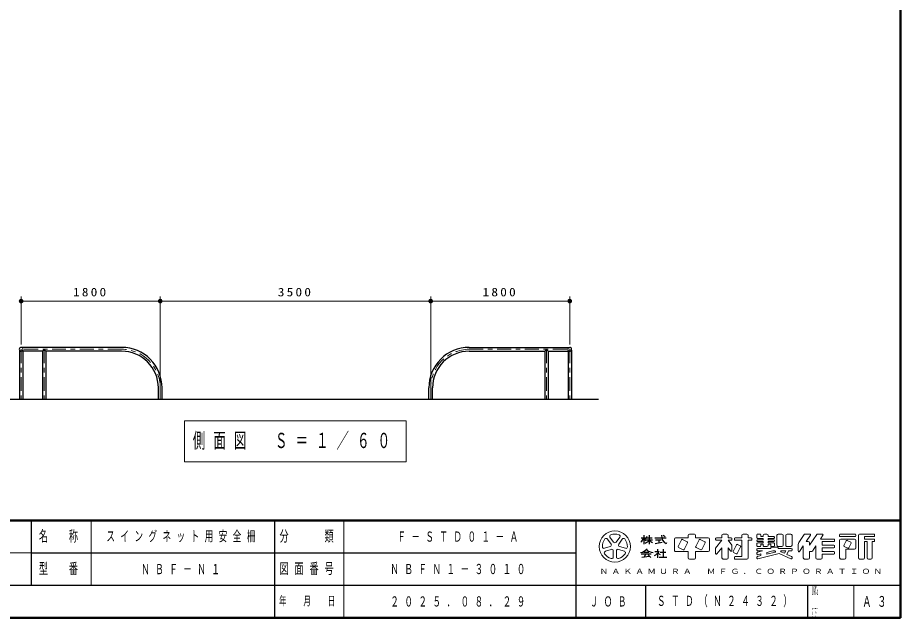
# Model space of a CAD drawing. Units: millimetres on the paper, scale 1:60. Extents: x -385 to 0, y 0 to 267.
# Drawn here: x -190.4 to 0, y -0.1 to 129.6 of the extents above; entities that cross this region are included whole.
import ezdxf
from ezdxf.enums import TextEntityAlignment as Align

# ---------------------------------------------------------------- set-up
doc = ezdxf.new("R2010")
doc.units = ezdxf.units.MM
doc.linetypes.add('USER1', pattern=[4.5, 2.5, -2])
doc.linetypes.add('USER2', pattern=[6, 3, -1, 1, -1])
doc.layers.add('LY_1', color=7, linetype='Continuous', lineweight=13)
doc.layers.add('LY_2', color=7, linetype='Continuous', lineweight=13)
doc.styles.add('ＭＳ ゴシック', font='')
doc.styles.get('ＭＳ ゴシック').set_extended_font_data('MS Gothic')

# ---------------------------------------------------------------- blocks, each defined once
blk = doc.blocks.new('filled_dot')
at = {"color": 0, "linetype": 'Continuous', "lineweight": -2, "const_width": 1.25}
blk.add_lwpolyline([(-0.625, 0, 1), (0.625, 0, 1)], format="xyb", close=True, dxfattribs=at)

msp = doc.modelspace()

# ---------------------------------------------------------------- linework, layer by layer
at = {"layer": 'LY_1'}
for p, q in [((-189.634, 58.962), (-189.634, 69.367)), ((-159.634, 50.629), (-159.634, 69.367)), ((-101.301, 50.629), (-101.301, 69.367)), ((-71.301, 58.962), (-71.301, 69.367)), ((-189.634, 68.367), (-159.634, 68.367)), ((-159.634, 68.367), (-101.301, 68.367)), ((-101.301, 68.367), (-71.301, 68.367)), ((-154.367, 42.49), (-154.367, 33.69)), ((-106.567, 42.49), (-154.367, 42.49)), ((-106.567, 33.69), (-106.567, 42.49)), ((-154.367, 33.69), (-106.567, 33.69))]:
    msp.add_line(p, q, dxfattribs=at)
at = {"layer": 'LY_1', "color": 4, "lineweight": 25}
for p, q in [((-189.99, 57.769), (-189.99, 47.129)), ((-167.967, 58.367), (-189.634, 58.367)), ((-184.99, 57.557), (-189.634, 57.557)), ((-189.278, 57.557), (-189.278, 47.129)), ((-184.99, 57.557), (-184.99, 47.129)), ((-167.967, 57.557), (-184.278, 57.557)), ((-184.278, 57.557), (-184.278, 47.129)), ((-92.967, 58.367), (-71.301, 58.367)), ((-92.967, 57.557), (-76.657, 57.557)), ((-76.657, 57.557), (-76.657, 47.129)), ((-75.945, 57.557), (-71.301, 57.557)), ((-75.945, 57.557), (-75.945, 47.129)), ((-71.657, 57.557), (-71.657, 47.129)), ((-70.945, 57.769), (-70.945, 47.129)), ((-160.039, 47.129), (-160.039, 49.629)), ((-159.229, 47.129), (-159.229, 49.629)), ((-101.706, 47.129), (-101.706, 49.629)), ((-100.896, 47.129), (-100.896, 49.629))]:
    msp.add_line(p, q, dxfattribs=at)
at = {"layer": 'LY_1', "color": 2, "linetype": 'USER2'}
for p, q in [((-189.634, 57.962), (-189.634, 47.129)), ((-167.967, 57.962), (-189.634, 57.962)), ((-184.634, 57.962), (-184.634, 47.129)), ((-92.967, 57.962), (-71.301, 57.962)), ((-76.301, 57.962), (-76.301, 47.129)), ((-71.301, 57.962), (-71.301, 47.129)), ((-159.634, 49.629), (-159.634, 47.129)), ((-101.301, 49.629), (-101.301, 47.129))]:
    msp.add_line(p, q, dxfattribs=at)
at = {"layer": 'LY_1', "lineweight": 25}
msp.add_line((-65.127, 47.129), (-195.808, 47.129), dxfattribs=at)
at = {"layer": 'LY_1', "color": 4, "lineweight": 25}
for centre, radius, start, end in [((-189.634, 57.962), 0.405, 90, 270), ((-184.634, 57.37), 0.402, 27.7677, 152.2323), ((-167.967, 49.629), 8.738, 0, 90), ((-167.967, 49.629), 7.928, 0, 90), ((-92.967, 49.629), 8.738, 90, 180), ((-92.967, 49.629), 7.928, 90, 180), ((-76.301, 57.37), 0.402, 27.7677, 152.2323), ((-71.301, 57.962), 0.405, 270, 90)]:
    msp.add_arc(centre, radius, start, end, dxfattribs=at)
at = {"layer": 'LY_1', "color": 4, "linetype": 'USER1'}
for centre, start, end in [((-189.634, 57.962), 270, 90), ((-71.301, 57.962), 90, 270)]:
    msp.add_arc(centre, 0.405, start, end, dxfattribs=at)
at = {"layer": 'LY_1', "color": 2, "linetype": 'USER2'}
for centre, start, end in [((-167.967, 49.629), 0, 90), ((-92.967, 49.629), 90, 180)]:
    msp.add_arc(centre, 8.333, start, end, dxfattribs=at)
at = {"layer": 'LY_2', "lineweight": 50}
for p, q in [((0, 0), (0, 267)), ((-385, 21), (0, 21)), ((-385, 0), (0, 0))]:
    msp.add_line(p, q, dxfattribs=at)
at = {"layer": 'LY_2', "color": 211, "lineweight": 25}
for p, q in [((-187.5, 21), (-187.5, 7)), ((-135, 21), (-135, 0)), ((-70, 21), (-70, 0)), ((-187.5, 14), (-70, 14)), ((-242.5, 7), (0, 7)), ((-20, 7), (-20, 0))]:
    msp.add_line(p, q, dxfattribs=at)
at = {"layer": 'LY_2'}
for p, q in [((-174.5, 21), (-174.5, 7)), ((-120, 21), (-120, 0)), ((-62.629, 17.393), (-61.844, 16.313)), ((-61.298, 16.313), (-60.513, 17.393)), ((-48.476, 17.253), (-45.776, 17.253)), ((-45.776, 17.793), (-45.776, 17.253)), ((-45.506, 18.063), (-44.426, 18.063)), ((-44.156, 17.793), (-44.156, 17.253)), ((-44.156, 17.253), (-41.456, 17.253)), ((-39.674, 17.253), (-38.486, 17.253)), ((-38.486, 17.793), (-38.486, 17.253)), ((-38.216, 18.063), (-37.406, 18.063)), ((-37.136, 17.793), (-37.136, 17.253)), ((-37.136, 17.253), (-36.488, 17.253)), ((-35.624, 17.253), (-34.166, 17.253)), ((-34.166, 17.793), (-34.166, 17.253)), ((-33.896, 18.063), (-33.086, 18.063)), ((-32.816, 17.793), (-32.816, 17.253)), ((-32.816, 17.253), (-32.168, 17.253)), ((-30.926, 17.901), (-30.926, 17.28)), ((-30.764, 18.063), (-30.278, 18.063)), ((-30.116, 17.901), (-30.116, 17.523)), ((-30.116, 17.523), (-29.576, 17.523)), ((-29.576, 17.793), (-29.576, 17.523)), ((-28.766, 18.063), (-29.306, 18.063)), ((-28.496, 17.793), (-28.496, 17.523)), ((-28.496, 17.523), (-27.308, 17.523)), ((-27.146, 17.361), (-27.146, 17.28)), ((-26.606, 17.793), (-26.606, 15.633)), ((-26.336, 18.063), (-25.526, 18.063)), ((-25.256, 17.793), (-25.256, 15.633)), ((-24.716, 17.793), (-24.716, 15.633)), ((-24.446, 18.063), (-23.636, 18.063)), ((-23.366, 17.793), (-23.366, 15.633)), ((-21.88, 16.242), (-20.746, 17.943)), ((-20.521, 18.063), (-19.529, 18.063)), ((-20.306, 16.443), (-19.394, 17.811)), ((-19.586, 15.633), (-18.046, 17.943)), ((-17.821, 18.063), (-16.829, 18.063)), ((-17.246, 16.983), (-16.694, 17.811)), ((-13.106, 17.901), (-13.106, 17.685)), ((-12.944, 18.063), (-9.758, 18.063)), ((-12.944, 17.523), (-9.758, 17.523)), ((-9.596, 17.901), (-9.596, 17.685)), ((-9.056, 17.793), (-9.056, 12.933)), ((-8.786, 18.063), (-5.708, 18.063)), ((-7.706, 17.523), (-7.706, 16.983)), ((-7.706, 17.523), (-5.708, 17.523)), ((-5.546, 17.901), (-5.546, 17.685)), ((-63.828, 14.985), (-62.559, 15.397)), ((-62.39, 15.917), (-63.175, 16.997)), ((-59.967, 16.997), (-60.752, 15.917)), ((-60.583, 15.397), (-59.313, 14.985)), ((-48.746, 16.983), (-48.746, 14.553)), ((-47.198, 16.838), (-47.918, 15.4)), ((-45.975, 16.408), (-46.981, 16.911)), ((-46.622, 14.752), (-45.902, 16.19)), ((-43.418, 16.838), (-44.138, 15.4)), ((-42.195, 16.408), (-43.201, 16.911)), ((-42.842, 14.752), (-42.122, 16.19)), ((-41.186, 16.983), (-41.186, 14.553)), ((-39.836, 17.091), (-39.836, 16.875)), ((-38.486, 16.713), (-39.836, 15.026)), ((-39.674, 16.713), (-38.486, 16.713)), ((-37.136, 16.713), (-36.326, 15.701)), ((-37.136, 16.713), (-36.488, 16.713)), ((-36.326, 17.091), (-36.326, 16.875)), ((-36.326, 15.701), (-36.326, 14.543)), ((-35.318, 15.758), (-36.038, 14.32)), ((-35.786, 17.091), (-35.786, 16.875)), ((-35.624, 16.713), (-34.166, 16.713)), ((-34.454, 15.326), (-35.174, 13.888)), ((-35.101, 15.831), (-34.527, 15.544)), ((-34.166, 16.713), (-34.166, 13.203)), ((-32.816, 16.713), (-32.816, 12.933)), ((-32.816, 16.713), (-32.168, 16.713)), ((-32.006, 17.091), (-32.006, 16.875)), ((-30.926, 16.686), (-30.926, 16.605)), ((-30.926, 16.011), (-30.926, 15.525)), ((-30.764, 17.118), (-29.576, 17.118)), ((-30.764, 16.848), (-29.576, 16.848)), ((-30.764, 16.443), (-29.576, 16.443)), ((-30.764, 16.173), (-29.576, 16.173)), ((-30.764, 15.363), (-30.278, 15.363)), ((-30.116, 15.903), (-29.576, 15.903)), ((-30.116, 15.903), (-30.116, 15.525)), ((-29.576, 17.118), (-29.576, 16.848)), ((-29.576, 16.443), (-29.576, 16.173)), ((-29.576, 15.903), (-29.576, 15.633)), ((-29.306, 15.363), (-28.766, 15.363)), ((-28.496, 17.118), (-27.308, 17.118)), ((-28.496, 17.118), (-28.496, 16.848)), ((-28.496, 16.848), (-27.308, 16.848)), ((-28.496, 16.443), (-27.308, 16.443)), ((-28.496, 16.443), (-28.496, 16.173)), ((-28.496, 16.173), (-27.308, 16.173)), ((-28.496, 15.903), (-28.496, 15.633)), ((-28.496, 15.903), (-27.956, 15.903)), ((-27.956, 15.903), (-27.956, 15.525)), ((-27.794, 15.363), (-27.308, 15.363)), ((-27.146, 16.686), (-27.146, 16.605)), ((-27.146, 16.011), (-27.146, 15.525)), ((-26.336, 15.363), (-25.526, 15.363)), ((-24.446, 15.363), (-23.636, 15.363)), ((-22.016, 15.793), (-22.016, 14.413)), ((-21.719, 14.323), (-20.936, 15.498)), ((-20.936, 15.498), (-20.936, 12.933)), ((-20.306, 16.443), (-19.856, 16.443)), ((-19.586, 16.173), (-19.586, 15.633)), ((-18.966, 14.404), (-18.236, 15.498)), ((-18.236, 15.498), (-18.236, 12.933)), ((-17.246, 16.983), (-14.348, 16.983)), ((-16.886, 16.443), (-14.348, 16.443)), ((-16.886, 16.443), (-16.886, 15.633)), ((-16.886, 15.633), (-14.348, 15.633)), ((-14.186, 16.821), (-14.186, 16.605)), ((-14.186, 15.471), (-14.186, 15.255)), ((-13.106, 16.713), (-13.106, 12.933)), ((-12.836, 16.983), (-9.866, 16.983)), ((-11.666, 16.622), (-12.17, 15.616)), ((-12.097, 15.399), (-11.307, 15.004)), ((-11.449, 16.695), (-10.659, 16.3)), ((-10.586, 16.082), (-11.09, 15.076)), ((-9.596, 16.713), (-9.596, 15.093)), ((-7.706, 16.983), (-5.708, 16.983)), ((-7.706, 16.443), (-7.166, 16.443)), ((-7.706, 16.443), (-7.706, 12.933)), ((-7.166, 16.443), (-7.166, 12.933)), ((-6.086, 16.443), (-5.708, 16.443)), ((-6.086, 16.443), (-6.086, 12.933)), ((-5.546, 16.821), (-5.546, 16.605)), ((-242.5, 14), (-187.5, 14)), ((-62.35, 14.755), (-63.62, 14.343)), ((-61.908, 13.099), (-61.908, 14.434)), ((-61.233, 14.434), (-61.233, 13.099)), ((-59.522, 14.343), (-60.792, 14.755)), ((-48.476, 14.283), (-45.776, 14.283)), ((-47.845, 15.183), (-46.839, 14.68)), ((-45.776, 14.283), (-45.776, 12.933)), ((-44.156, 14.283), (-41.456, 14.283)), ((-44.156, 14.283), (-44.156, 12.933)), ((-44.065, 15.183), (-43.059, 14.68)), ((-39.836, 15.026), (-39.836, 13.868)), ((-38.486, 15.093), (-39.547, 13.766)), ((-38.486, 15.093), (-38.486, 12.933)), ((-37.136, 15.093), (-36.614, 14.441)), ((-37.136, 15.093), (-37.136, 12.933)), ((-35.965, 14.103), (-35.391, 13.816)), ((-30.926, 14.796), (-30.926, 14.58)), ((-30.926, 13.995), (-30.926, 13.773)), ((-29.74, 14.418), (-30.803, 14.152)), ((-30.116, 13.406), (-30.803, 13.234)), ((-30.764, 14.958), (-27.956, 14.958)), ((-30.764, 14.418), (-29.74, 14.418)), ((-26.15, 13.841), (-30.725, 12.697)), ((-30.116, 13.768), (-30.725, 13.615)), ((-30.116, 13.768), (-30.116, 13.406)), ((-27.513, 14.418), (-28.766, 14.105)), ((-27.023, 14.179), (-28.766, 13.743)), ((-28.766, 14.105), (-28.766, 13.743)), ((-27.956, 15.066), (-27.956, 14.958)), ((-27.794, 15.228), (-26.498, 15.228)), ((-27.513, 14.418), (-27.053, 14.418)), ((-26.336, 15.066), (-26.336, 14.958)), ((-26.336, 14.958), (-23.528, 14.958)), ((-26.15, 13.841), (-23.594, 12.705)), ((-25.771, 14.263), (-24.968, 13.906)), ((-25.738, 14.418), (-24.712, 14.418)), ((-24.968, 13.906), (-24.712, 14.418)), ((-24.474, 13.687), (-24.108, 14.418)), ((-24.474, 13.687), (-23.462, 13.237)), ((-24.108, 14.418), (-23.528, 14.418)), ((-23.366, 14.796), (-23.366, 14.58)), ((-19.586, 14.283), (-19.19, 14.283)), ((-19.586, 14.283), (-19.586, 12.933)), ((-16.886, 15.093), (-16.886, 14.283)), ((-16.886, 15.093), (-14.348, 15.093)), ((-16.886, 14.283), (-14.348, 14.283)), ((-16.886, 13.743), (-16.886, 12.933)), ((-16.886, 13.743), (-14.348, 13.743)), ((-14.186, 14.121), (-14.186, 13.905)), ((-11.756, 14.823), (-11.756, 12.933)), ((-11.756, 14.823), (-9.866, 14.823)), ((-45.506, 12.663), (-44.426, 12.663)), ((-38.216, 12.663), (-37.406, 12.663)), ((-35.786, 13.041), (-35.786, 12.825)), ((-35.624, 13.203), (-34.166, 13.203)), ((-35.624, 12.663), (-33.086, 12.663)), ((-30.926, 13.077), (-30.926, 12.854)), ((-23.366, 13.089), (-23.366, 12.853)), ((-20.666, 12.663), (-19.856, 12.663)), ((-17.966, 12.663), (-17.156, 12.663)), ((-12.836, 12.663), (-12.026, 12.663)), ((-8.786, 12.663), (-7.976, 12.663)), ((-6.896, 12.663), (-6.356, 12.663)), ((-10, 7), (-10, 0))]:
    msp.add_line(p, q, dxfattribs=at)
at = {"layer": 'LY_2', "lineweight": 25}
for p, q in [((-55.901, 17.253), (-54.956, 17.253)), ((-55.361, 17.793), (-55.361, 15.903)), ((-54.769, 17.253), (-53.525, 17.253)), ((-54.146, 17.793), (-54.146, 15.903)), ((-52.931, 17.253), (-50.501, 17.253)), ((-50.719, 17.467), (-51.16, 17.761)), ((-54.915, 16.848), (-53.471, 16.848)), ((-52.889, 16.02), (-51.353, 16.327)), ((-52.796, 16.848), (-51.581, 16.848)), ((-52.121, 16.848), (-52.121, 16.173)), ((-55.901, 13.784), (-53.741, 13.784)), ((-55.361, 14.148), (-54.281, 14.148)), ((-54.899, 13.784), (-55.289, 13.136)), ((-54.416, 13.607), (-53.81, 13.001)), ((-52.931, 14.283), (-52.051, 14.283)), ((-52.391, 14.823), (-52.391, 14.283)), ((-52.391, 13.91), (-52.391, 12.933)), ((-52.34, 13.96), (-51.796, 13.646)), ((-51.783, 14.148), (-50.568, 14.148)), ((-51.176, 14.823), (-51.176, 13.068)), ((-55.765, 13.067), (-54.113, 13.304)), ((-51.986, 13.068), (-50.366, 13.068)), ((-55, 7), (-55, 0))]:
    msp.add_line(p, q, dxfattribs=at)
at = {"layer": 'LY_2'}
msp.add_circle((-61.571, 15.363), 3.375, dxfattribs=at)
for centre, radius, start, end in [((-63.448, 16.798), 0.338, 35.99999, 142.60154), ((-62.356, 17.592), 0.338, 109.39847, 215.99997), ((-61.571, 15.363), 2.7, 70.60155, 109.39847), ((-60.786, 17.592), 0.338, 324, 70.60155), ((-59.694, 16.798), 0.338, 37.39846, 143.99995), ((-48.476, 16.983), 0.27, 89.99998, 179.99996), ((-45.506, 17.793), 0.27, 89.99998, 179.99996), ((-44.426, 17.793), 0.27, 0, 89.99998), ((-41.456, 16.983), 0.27, 0, 89.99998), ((-39.674, 17.091), 0.162, 89.99998, 179.99996), ((-38.216, 17.793), 0.27, 89.99998, 179.99996), ((-37.406, 17.793), 0.27, 0, 89.99998), ((-36.488, 17.091), 0.162, 0, 89.99998), ((-35.624, 17.091), 0.162, 89.99998, 179.99996), ((-33.896, 17.793), 0.27, 89.99998, 179.99996), ((-33.086, 17.793), 0.27, 0, 89.99998), ((-32.168, 17.091), 0.162, 0, 89.99998), ((-30.764, 17.901), 0.162, 89.99998, 179.99996), ((-30.764, 17.28), 0.162, 179.99998, 270.00002), ((-30.278, 17.901), 0.162, 0, 89.99998), ((-29.306, 17.793), 0.27, 89.99998, 179.99996), ((-28.766, 17.793), 0.27, 0, 89.99998), ((-27.308, 17.361), 0.162, 0, 89.99998), ((-27.308, 17.28), 0.162, 270.00002, 0), ((-26.336, 17.793), 0.27, 89.99998, 179.99996), ((-25.526, 17.793), 0.27, 0, 89.99998), ((-24.446, 17.793), 0.27, 89.99998, 179.99996), ((-23.636, 17.793), 0.27, 0, 89.99998), ((-20.521, 17.793), 0.27, 89.99998, 146.30984), ((-19.529, 17.901), 0.162, 326.31015, 89.99998), ((-17.821, 17.793), 0.27, 89.99998, 146.3098), ((-16.829, 17.901), 0.162, 326.31003, 89.99998), ((-12.944, 17.901), 0.162, 89.99998, 179.99996), ((-12.944, 17.685), 0.162, 179.99998, 270.00002), ((-9.758, 17.901), 0.162, 0, 89.99998), ((-9.758, 17.685), 0.162, 270.00002, 0), ((-8.786, 17.793), 0.27, 89.99998, 179.99996), ((-5.708, 17.901), 0.162, 0, 89.99998), ((-5.708, 17.685), 0.162, 270.00002, 0), ((-61.571, 15.363), 2.7, 142.60154, 181.39846), ((-63.933, 15.306), 0.338, 181.39848, 287.99997), ((-62.663, 15.718), 0.338, 287.99998, 35.99999), ((-61.571, 16.512), 0.338, 215.99998, 324), ((-60.479, 15.718), 0.338, 143.99996, 251.99999), ((-61.571, 15.363), 2.7, 358.60155, 37.39847), ((-59.209, 15.306), 0.338, 252.00001, 358.60156), ((-47.773, 15.328), 0.162, 153.43495, 243.43485), ((-47.054, 16.766), 0.162, 63.43492, 153.43499), ((-46.047, 16.263), 0.162, 333.4349, 63.43487), ((-43.993, 15.328), 0.162, 153.43495, 243.43485), ((-43.274, 16.766), 0.162, 63.43492, 153.43499), ((-42.267, 16.263), 0.162, 333.4349, 63.43487), ((-39.674, 16.875), 0.162, 179.99998, 270.00002), ((-36.488, 16.875), 0.162, 270.00002, 0), ((-35.624, 16.875), 0.162, 179.99998, 270.00002), ((-35.174, 15.686), 0.162, 63.43487, 153.43498), ((-34.599, 15.399), 0.162, 333.43492, 63.43493), ((-32.168, 16.875), 0.162, 270.00002, 0), ((-30.764, 16.686), 0.162, 89.99998, 179.99996), ((-30.764, 16.605), 0.162, 179.99998, 270.00002), ((-30.764, 16.011), 0.162, 89.99998, 179.99996), ((-30.764, 15.525), 0.162, 179.99998, 270.00002), ((-30.278, 15.525), 0.162, 270.00002, 0), ((-29.306, 15.633), 0.27, 179.99998, 270.00002), ((-28.766, 15.633), 0.27, 270.00002, 0), ((-27.794, 15.525), 0.162, 179.99998, 270.00002), ((-27.308, 16.686), 0.162, 0, 89.99998), ((-27.308, 16.605), 0.162, 270.00002, 0), ((-27.308, 16.011), 0.162, 0, 89.99998), ((-27.308, 15.525), 0.162, 270.00002, 0), ((-26.336, 15.633), 0.27, 179.99998, 270.00002), ((-25.526, 15.633), 0.27, 270.00002, 0), ((-24.446, 15.633), 0.27, 179.99998, 270.00002), ((-23.636, 15.633), 0.27, 270.00002, 0), ((-21.206, 15.793), 0.81, 146.30999, 179.99996), ((-19.856, 16.173), 0.27, 0, 89.99998), ((-14.348, 16.821), 0.162, 0, 89.99998), ((-14.348, 16.605), 0.162, 270.00002, 0), ((-14.348, 15.471), 0.162, 0, 89.99998), ((-14.348, 15.255), 0.162, 270.00002, 0), ((-12.836, 16.713), 0.27, 89.99998, 179.99996), ((-12.025, 15.544), 0.162, 153.43517, 243.43529), ((-11.522, 16.55), 0.162, 63.43447, 153.43474), ((-10.731, 16.155), 0.162, 333.43484, 63.43447), ((-9.866, 16.713), 0.27, 0, 89.99998), ((-5.708, 16.821), 0.162, 0, 89.99998), ((-5.708, 16.605), 0.162, 270.00002, 0), ((-63.516, 14.022), 0.338, 107.99999, 214.60154), ((-61.571, 15.363), 2.7, 214.60156, 253.39848), ((-62.246, 14.434), 0.338, 359.99997, 107.99999), ((-60.896, 14.434), 0.338, 71.99997, 179.99999), ((-61.571, 15.363), 2.7, 286.60155, 325.39847), ((-59.626, 14.022), 0.338, 325.39847, 71.99996), ((-48.476, 14.553), 0.27, 179.99998, 270.00002), ((-46.766, 14.825), 0.162, 243.43498, 333.43496), ((-42.986, 14.825), 0.162, 243.43498, 333.43496), ((-41.456, 14.553), 0.27, 270.00002, 0), ((-39.674, 13.868), 0.162, 179.99998, 321.34037), ((-36.488, 14.543), 0.162, 218.65962, 0), ((-35.893, 14.248), 0.162, 153.43487, 243.4348), ((-35.318, 13.961), 0.162, 243.43487, 333.43498), ((-30.764, 14.796), 0.162, 89.99998, 179.99996), ((-30.764, 14.58), 0.162, 179.99998, 270.00002), ((-30.764, 13.995), 0.162, 104.03614, 179.99996), ((-30.764, 13.773), 0.162, 179.99998, 284.03612), ((-27.794, 15.066), 0.162, 89.99998, 179.99996), ((-27.053, 14.297), 0.121, 284.0365, 89.99998), ((-26.498, 15.066), 0.162, 0, 89.99998), ((-25.738, 14.337), 0.081, 89.99998, 246.03817), ((-23.528, 14.796), 0.162, 0, 89.99998), ((-23.528, 14.58), 0.162, 270.00002, 0), ((-21.854, 14.413), 0.162, 179.99998, 326.30997), ((-19.19, 14.553), 0.27, 270.00002, 326.31002), ((-14.348, 14.121), 0.162, 0, 89.99998), ((-14.348, 13.905), 0.162, 270.00002, 0), ((-11.234, 15.149), 0.162, 243.43534, 333.43491), ((-9.866, 15.093), 0.27, 270.00002, 0), ((-62.246, 13.099), 0.338, 253.39847, 359.99997), ((-60.896, 13.099), 0.338, 179.99999, 286.60154), ((-45.506, 12.933), 0.27, 179.99998, 270.00002), ((-44.426, 12.933), 0.27, 270.00002, 0), ((-38.216, 12.933), 0.27, 179.99998, 270.00002), ((-37.406, 12.933), 0.27, 270.00002, 0), ((-35.624, 13.041), 0.162, 89.99998, 179.99996), ((-35.624, 12.825), 0.162, 179.99998, 270.00002), ((-33.086, 12.933), 0.27, 270.00002, 0), ((-30.764, 13.077), 0.162, 104.03614, 179.99996), ((-30.764, 12.854), 0.162, 179.99998, 284.03612), ((-23.528, 12.853), 0.162, 246.03699, 0), ((-23.528, 13.089), 0.162, 0, 66.03701), ((-20.666, 12.933), 0.27, 179.99998, 270.00002), ((-19.856, 12.933), 0.27, 270.00002, 0), ((-17.966, 12.933), 0.27, 179.99998, 270.00002), ((-17.156, 12.933), 0.27, 270.00002, 0), ((-12.836, 12.933), 0.27, 179.99998, 270.00002), ((-12.026, 12.933), 0.27, 270.00002, 0), ((-8.786, 12.933), 0.27, 179.99998, 270.00002), ((-7.976, 12.933), 0.27, 270.00002, 0), ((-6.896, 12.933), 0.27, 179.99998, 270.00002), ((-6.356, 12.933), 0.27, 270.00002, 0)]:
    msp.add_arc(centre, radius, start, end, dxfattribs=at)
at = {"layer": 'LY_2', "lineweight": 25}
for centre, radius, start, end in [((-57.466, 18.084), 2.285, 311.36185, 337.13638), ((-53.383, 18.427), 2.345, 212.50346, 230.00631), ((-56.002, 18.047), 1.467, 313.72108, 343.54317), ((-49.563, 17.694), 1.953, 177.09472, 240.51891), ((-56.374, 18.818), 3.034, 295.86917, 317.23867), ((-51.918, 18.818), 3.034, 222.76131, 240.10806), ((-51.54, 16.805), 1.299, 321.42112, 334.8249), ((-56.898, 17.257), 3.32, 285.11261, 313.40619), ((-52.77, 17.194), 3.192, 231.17281, 259.75506), ((-55.66, 17.226), 4.657, 304.87257, 320.80411)]:
    msp.add_arc(centre, radius, start, end, dxfattribs=at)

# ---------------------------------------------------------------- block references
at = {"layer": 'LY_1', "xscale": 0.4, "yscale": 0.4}
for p in [(-189.634, 68.367), (-159.634, 68.367), (-101.301, 68.367)]:
    msp.add_blockref('filled_dot', p, dxfattribs=at)
at = {"layer": 'LY_1', "xscale": 0.4, "yscale": 0.4, "rotation": 180}
for p in [(-159.634, 68.367), (-101.301, 68.367), (-71.301, 68.367)]:
    msp.add_blockref('filled_dot', p, dxfattribs=at)

# ---------------------------------------------------------------- texts
at = {"layer": 'LY_1', "style": 'ＭＳ ゴシック'}
for s, insert, char_height, attachment_point in [('\\T1.33;\\W1.15;1800', (-174.634, 69.367), 1.833, 8), ('\\T1.33;\\W1.15;3500', (-130.467, 69.367), 1.833, 8), ('\\T1.33;\\W1.15;1800', (-86.301, 69.367), 1.833, 8), ('\\T1.64;\\W0.6;側面図\u3000Ｓ＝１／６０', (-130.467, 38.09), 3.299, 5), ('\\T1.64;\\W0.6;スイングネット用安全柵', (-171.25, 17.5), 2.199, 4), ('\\T1.64;\\W0.6;Ｆ－ＳＴＤ０１－Ａ', (-108.5, 17.5), 2.199, 4), ('\\T1.64;\\W0.6;ＮＢＦ－Ｎ１', (-163.75, 10.5), 2.199, 4), ('\\T1.64;\\W0.6;ＮＢＦＮ１－３０１０', (-110, 10.5), 2.199, 4), ('\\T1.64;\\W0.6;２０２５．０８．２９', (-110, 3.5), 2.199, 4), ('\\T1.64;\\W0.6;ＳＴＤ（Ｎ２４３２）', (-52.5, 3.5), 2.199, 4)]:
    msp.add_mtext(s, dxfattribs=dict(at, insert=insert, char_height=char_height, attachment_point=attachment_point))
at = {"layer": 'LY_2', "style": 'ＭＳ ゴシック'}
for s, width, p in [('ＤＷＧ', 0.15, (-19.083, 6)), ('ＳＩＺＥ', 0.1, (-19.083, 1))]:
    msp.add_text(s, height=2.199, dxfattribs=dict(at, width=width)).set_placement(p, align=Align.MIDDLE_LEFT)
at = {"layer": 'LY_2', "color": 4, "attachment_point": 4, "style": 'ＭＳ ゴシック'}
for s, insert, char_height in [('\\T1.64;\\W0.6;名\u3000称', (-185.8, 17.5), 2.346), ('\\T1.64;\\W0.6;分\u3000\u3000類', (-133.9, 17.5), 2.346), ('\\T1.64;\\W0.6;型\u3000番', (-185.8, 10.5), 2.346), ('\\T1.64;\\W0.6;図面番号', (-133.9, 10.5), 2.346), ('\\T1.39;\\W1.2;ＮＡＫＡＭＵＲＡ\u3000ＭＦＧ．ＣＯＲＰＯＲＡＴＩＯＮ', (-64.855, 10), 1.1), ('\\T1.64;\\W0.6;年\u3000月\u3000日', (-134, 3.5), 1.906), ('\\T1.64;\\W0.6;ＪＯＢ', (-67, 3.5), 2.199), ('\\T1.64;\\W0.6;Ａ３', (-8.2, 3.5), 2.346)]:
    msp.add_mtext(s, dxfattribs=dict(at, insert=insert, char_height=char_height))

doc.saveas('drawing.dxf')
